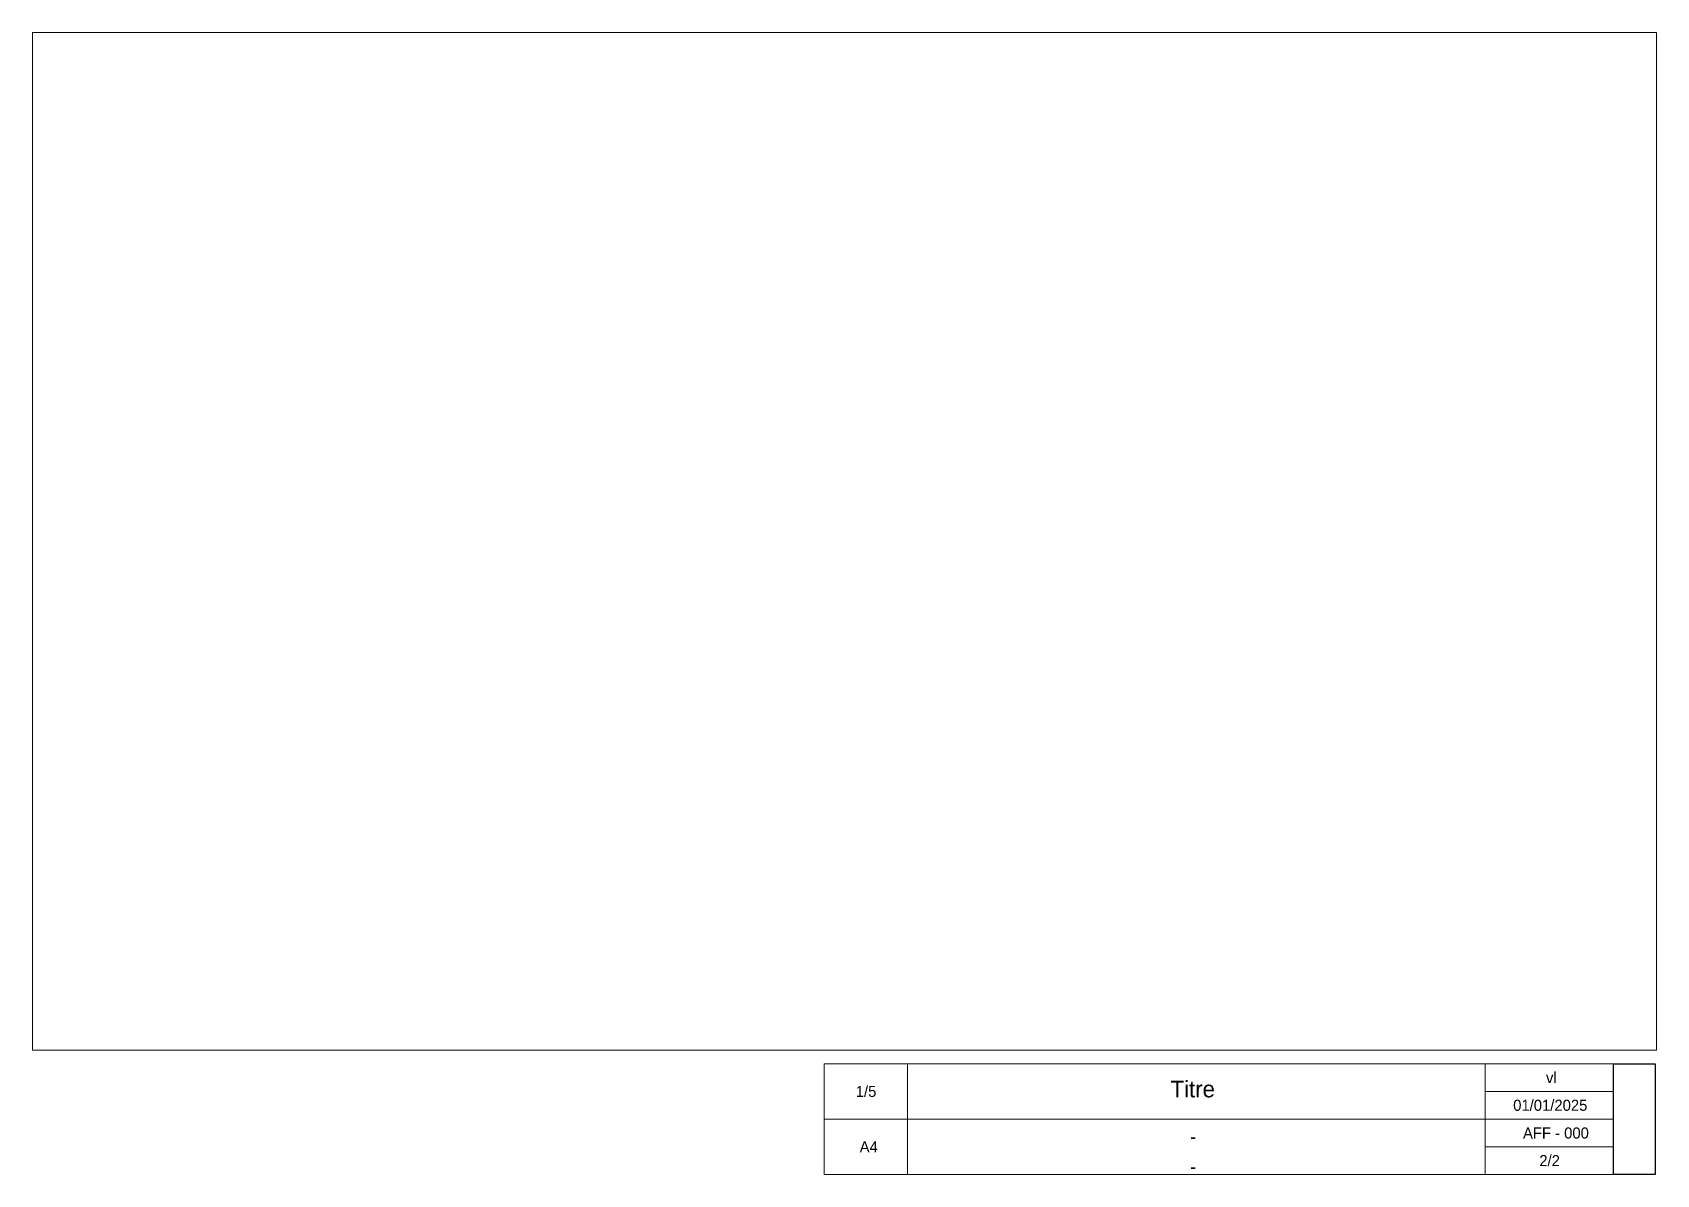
# Paper-space layout 'A4' of a CAD drawing. Header units: millimetres. Extents: x 1 to 295, y 2 to 208.
import ezdxf

# ---------------------------------------------------------------- set-up
doc = ezdxf.new("R2010")
doc.units = ezdxf.units.MM
doc.linetypes.add('________________', pattern=[0])
doc.styles.get("Standard").update_dxf_attribs({"font": 'arial.ttf', "height": 4})
picture_1 = doc.add_image_def('image1.jpg', size_in_pixel=(752, 2100))

psp = doc.layouts.new('A4')

# ---------------------------------------------------------------- linework, layer by layer
at = {"color": 7, "linetype": '________________', "lineweight": 20, "transparency": 33554687}
for p, q in [((144.39, 22.09), (294.39, 22.09)), ((144.39, 2.09), (144.39, 22.09)), ((159.39, 2.09), (159.39, 22.09)), ((263.71, 2.09), (263.71, 22.09)), ((286.89, 2.09), (286.89, 22.09)), ((294.39, 2.09), (294.39, 22.09)), ((286.89, 17.09), (263.71, 17.09)), ((159.39, 12.09), (144.39, 12.09)), ((159.39, 12.09), (144.39, 12.09)), ((263.71, 12.09), (159.39, 12.09)), ((286.89, 12.09), (263.71, 12.09)), ((286.89, 7.09), (263.71, 7.09)), ((144.39, 2.09), (294.39, 2.09))]:
    psp.add_line(p, q, dxfattribs=at)

# ---------------------------------------------------------------- texts
at = {"color": 7, "transparency": 33554687, "char_height": 2, "attachment_point": 1}
for s, insert in [('{\\fIsonormD;vl}', (274.68, 20.59)), ('{\\fIsonormD;1/5}', (150.08, 18.1)), ('{\\fIsonormD|b0|i0|c0|p2;01/01/2025}', (268.76, 15.6)), ('{\\fIsonormD;AFF - 000}', (270.53, 10.59)), ('{\\fIsonormD|b0|i0|c0|p2;A4}', (150.79, 8.09)), ('{\\fIsonormD|b0|i0|c0|p2;2/2}', (273.47, 5.6))]:
    psp.add_mtext(s, dxfattribs=dict(at, insert=insert))
at = {"color": 7, "transparency": 33554687, "attachment_point": 1}
for s, insert, char_height, width in [('\\pi44.84563;{\\fIsonormD|b0|i0|c0|p0;Titre}', (162.05, 19.02), 3, 98.977), ('\\pi46.39636;{\\fIsonormD|b0|i0|c0|p0;-}', (164.04, 10.18), 2.5, 94.9356), ('\\pi46.39636;{\\fIsonormD|b0|i0|c0|p0;-}', (164.04, 4.79), 2.5, 94.9356)]:
    psp.add_mtext(s, dxfattribs=dict(at, insert=insert, char_height=char_height, width=width))

# ---------------------------------------------------------------- pictures from other files: only their frames are drawn
at = {"transparency": 33554687}
image = psp.add_image(picture_1, insert=(286.89, 2.09), size_in_units=(7.5, 20), dxfattribs=at)
image.dxf.flags = 7

# ---------------------------------------------------------------- viewports
at = {"layer": 'Defpoints', "transparency": 33554687}
psp.add_viewport(center=(148.05, 116.45), size=(293.17, 183.7705), view_center_point=(14137.98, 822.53), view_height=10764.7778, dxfattribs=at)

doc.saveas('drawing.dxf')
